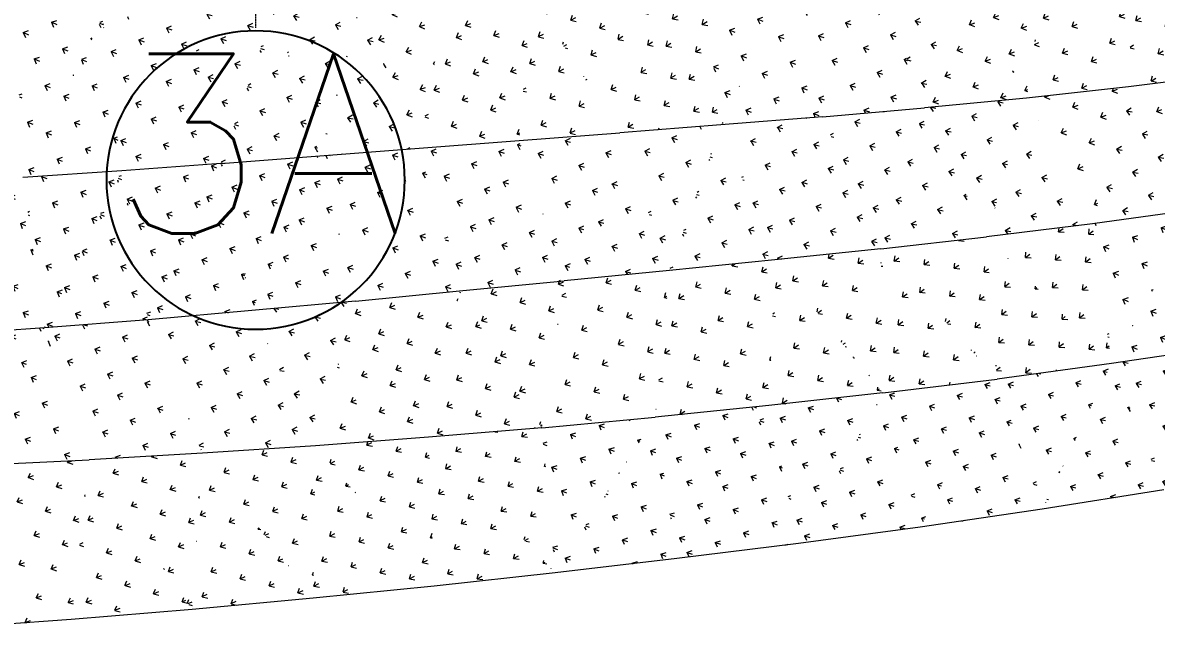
# Model space of a CAD drawing. Header units: millimetres. Extents: x 15878 to 679837, y -72324 to 391440.
# Drawn here: x 65175 to 74673, y -23508 to -18436 of the extents above; entities that cross this region are included whole.
import ezdxf

# ---------------------------------------------------------------- set-up
doc = ezdxf.new("R2010")
doc.units = ezdxf.units.MM
doc.linetypes.add('Grid Line__1_200_', pattern=[10.5, 6, -1.5, 1.5, -1.5])
for name, color, linetype, lineweight in [('A-ANNO-NOTE', 131, 'Continuous', 25), ('A-FLOR', 192, 'Continuous', 5), ('A-FLOR-PATT', 8, 'Continuous', 5), ('S-GRID', 1, 'Continuous', 5)]:
    doc.layers.add(name, color=color, linetype=linetype, lineweight=lineweight)
doc.styles.add('RomanS', font='romans__.ttf', dxfattribs={"height": 1504.746835})

# ---------------------------------------------------------------- blocks, each defined once
blk = doc.blocks.new('DLN_Generic Grid Head - Scale-1_500-2074307-1_F')
at = {"layer": 'A-ANNO-NOTE'}
for start, end in [(360, 180), (180, 360)]:
    blk.add_arc((0, 2.5), 2.5, start, end, dxfattribs=at)

msp = doc.modelspace()

# ---------------------------------------------------------------- hatches: boundary and pattern name
at = {"layer": 'A-FLOR-PATT'}
h = msp.add_hatch(dxfattribs=at)
h.set_pattern_fill('FP_626', color=256, style=0, pattern_type=2)
h.set_pattern_definition([(25.584, (-23391.72, -7158.42), (79.97229, 223.09445), [47.156, -308.516]), (343.902, (-23391.72, -7158.42), (79.9709, 223.0954), [46.998, -203.658]), (70.279, (-23391.72, -7158.42), (-240.827, 69.5033), [44.437, -192.559])])
h.paths.add_polyline_path([(74438.5, -18974), (74489.2, -17796.2), (73766, -17876.7)], flags=0)
h = msp.add_hatch(dxfattribs=at)
h.set_pattern_fill('FP_616', color=256, style=0, pattern_type=2)
h.set_pattern_definition([(30.198, (-25617.04, -12989.36), (59.50618, 228.2318), [46.96, -307.235]), (348.523, (-25617.04, -12989.36), (59.5043, 228.23275), [47.185, -204.469]), (75.387, (-25617.04, -12989.36), (-246.62144, 50.0747), [44.224, -191.638])])
h.paths.add_polyline_path([(74438.5, -18974), (75289.6, -18868.3), (74489.2, -17796.2)], flags=0)
h = msp.add_hatch(dxfattribs=at)
h.set_pattern_fill('FP_623', color=256, style=0, pattern_type=2)
h.set_pattern_definition([(348.526, (11339.23, 26616.4), (215.80395, 125.95375), [47.28, -309.328]), (304.175, (11339.23, 26616.4), (215.802, 125.9562), [44.622, -193.361]), (30.27, (11339.23, 26616.4), (-133.6774, 196.89066), [46.851, -203.02])])
h.paths.add_polyline_path([(72730.5, -19149.6), (73043.3, -17947.8), (72321, -18010.7)], flags=0)
h = msp.add_hatch(dxfattribs=at)
h.set_pattern_fill('FP_612', color=256, style=0, pattern_type=2)
h.set_pattern_definition([(20.706, (-20647.97, -973.04), (101.0926, 215.79226), [47.328, -309.639]), (338.956, (-20647.97, -973.04), (101.09033, 215.79335), [46.773, -202.682]), (64.898, (-20647.97, -973.04), (-232.81625, 89.5793), [44.681, -193.617])])
h.paths.add_polyline_path([(72730.5, -19149.6), (73584.9, -19067), (73043.3, -17947.8)], flags=0)
h = msp.add_hatch(dxfattribs=at)
h.set_pattern_fill('FP_624', color=256, style=0, pattern_type=2)
h.set_pattern_definition([(20.721, (-20544.66, -1149.23), (101.08648, 215.84099), [47.331, -309.661]), (338.965, (-20544.66, -1149.23), (101.087, 215.8414), [46.769, -202.665]), (64.904, (-20544.66, -1149.23), (-232.8112, 89.5338), [44.689, -193.651])])
h.paths.add_polyline_path([(73584.9, -19067), (73766, -17876.7), (73043.3, -17947.8), (73383.2, -18650.1)], flags=0)
h = msp.add_hatch(dxfattribs=at)
h.set_pattern_fill('FP_614', color=256, style=0, pattern_type=2)
h.set_pattern_definition([(25.563, (-23469.83, -7058.62), (79.97996, 223.02303), [47.15, -308.476]), (343.888, (-23469.83, -7058.62), (79.9791, 223.02366), [47.003, -203.678]), (70.271, (-23469.83, -7058.62), (-240.83395, 69.57054), [44.424, -192.506])])
h.paths.add_polyline_path([(73584.9, -19067), (74438.5, -18974), (73766, -17876.7)], flags=0)
h = msp.add_hatch(dxfattribs=at)
h.set_pattern_fill('FP_613', color=256, style=0, pattern_type=2)
h.set_pattern_definition([(343.951, (16840.35, 29268.23), (226.24024, 108.78875), [47.105, -308.186]), (299.097, (16840.35, 29268.23), (226.2383, 108.7922), [44.421, -192.489]), (25.681, (16840.35, 29268.23), (-115.2048, 207.01235), [47.07, -203.968])])
h.paths.add_polyline_path([(71876.7, -19224.2), (72321, -18010.7), (71599.3, -18066.8)], flags=0)
h = msp.add_hatch(dxfattribs=at)
h.set_pattern_fill('FP_611', color=256, style=0, pattern_type=2)
h.set_pattern_definition([(344.035, (16777.33, 28842.2), (226.22196, 109.06216), [47.079, -308.01]), (299.123, (16777.33, 28842.2), (226.22124, 109.0628), [44.371, -192.275]), (25.739, (16777.33, 28842.2), (-115.1716, 206.7284), [47.089, -204.05])])
h.paths.add_polyline_path([(71876.7, -19224.2), (72730.5, -19149.6), (72321, -18010.7), (71904, -19149.6)], flags=0)
h = msp.add_hatch(dxfattribs=at)
h.set_pattern_fill('FP_609', color=256, style=0, pattern_type=2)
h.set_pattern_definition([(30.938, (-26406.64, -9767.58), (54.47405, 229.10125), [46.756, -305.901]), (349.092, (-26406.64, -9767.58), (54.4736, 229.10115), [47.357, -205.215]), (76.625, (-26406.64, -9767.58), (-248.0085, 47.79555), [44.154, -191.334])])
h.paths.add_polyline_path([(71025.1, -19292.9), (70878.2, -18117.4), (70157.7, -18163.7), (70878.2, -19101.7)], flags=0)
h = msp.add_hatch(dxfattribs=at)
h.set_pattern_fill('FP_615', color=256, style=0, pattern_type=2)
h.set_pattern_definition([(339.711, (21974.73, 31349.35), (234.43927, 92.355), [46.921, -306.976]), (294.386, (21974.73, 31349.35), (234.441, 92.3527), [44.276, -191.863]), (21.501, (21974.73, 31349.35), (-97.498, 215.0708), [47.245, -204.73])])
h.paths.add_polyline_path([(71025.1, -19292.9), (71599.3, -18066.8), (70878.2, -18117.4)], flags=0)
h = msp.add_hatch(dxfattribs=at)
h.set_pattern_fill('FP_610', color=256, style=0, pattern_type=2)
h.set_pattern_definition([(339.808, (21923.65, 30987.64), (234.4132, 92.67815), [46.885, -306.742]), (294.415, (21923.65, 30987.64), (234.4144, 92.676), [44.218, -191.61]), (21.572, (21923.65, 30987.64), (-97.4795, 214.7377), [47.263, -204.806])])
h.paths.add_polyline_path([(71025.1, -19292.9), (71876.7, -19224.2), (71599.3, -18066.8), (71057.3, -19224.2)], flags=0)
h = msp.add_hatch(dxfattribs=at)
h.set_pattern_fill('FP_605', color=256, style=0, pattern_type=2)
h.set_pattern_definition([(22.396, (-22183.76, 1423.44), (92.69836, 219.31064), [47.194, -308.767]), (340.507, (-22183.76, 1423.44), (92.69654, 219.31137), [47.023, -203.766]), (67.087, (-22183.76, 1423.44), (-236.41385, 83.689), [44.643, -193.454])])
h.paths.add_polyline_path([(69334.6, -19422.2), (69437.8, -18207), (68718.7, -18248.6), (68904.9, -18603.4)], flags=0)
h = msp.add_hatch(dxfattribs=at)
h.set_pattern_fill('FP_607', color=256, style=0, pattern_type=2)
h.set_pattern_definition([(26.832, (-24622.07, -4052.3), (73.56632, 225.42467), [47.035, -307.728]), (344.96, (-24622.07, -4052.3), (73.567, 225.42377), [47.179, -204.441]), (71.926, (-24622.07, -4052.3), (-243.0008, 65.29255), [44.461, -192.664])])
h.paths.add_polyline_path([(69334.6, -19422.2), (70177.2, -19358.2), (69437.8, -18207)], flags=0)
h = msp.add_hatch(dxfattribs=at)
h.set_pattern_fill('FP_604', color=256, style=0, pattern_type=2)
h.set_pattern_definition([(26.686, (-24510.39, -4164.81), (73.62775, 224.9295), [46.987, -307.414]), (344.857, (-24510.39, -4164.8), (73.6284, 224.92834), [47.206, -204.559]), (71.875, (-24510.4, -4164.8), (-243.02334, 65.76675), [44.376, -192.297])])
h.paths.add_polyline_path([(70177.2, -19358.2), (70157.7, -18163.7), (69437.8, -18207), (70157.7, -19327.8)], flags=0)
h = msp.add_hatch(dxfattribs=at)
h.set_pattern_fill('FP_622', color=256, style=0, pattern_type=2)
h.set_pattern_definition([(31.064, (-26497.22, -9707.3), (54.39917, 229.52565), [46.804, -306.212]), (349.185, (-26497.22, -9707.3), (54.401, 229.52507), [47.339, -205.137]), (76.666, (-26497.22, -9707.3), (-247.9914, 47.3747), [44.228, -191.656])])
h.paths.add_polyline_path([(70177.2, -19358.2), (71025.1, -19292.9), (70157.7, -18163.7), (70176.1, -19292.9)], flags=0)
h = msp.add_hatch(dxfattribs=at)
h.set_pattern_fill('FP_602', color=256, style=0, pattern_type=2)
h.set_pattern_definition([(344.22, (15227.07, 34847.53), (224.7997, 111.4076), [47.25, -309.132]), (299.56, (15227.07, 34847.53), (224.7994, 111.4083), [44.906, -194.591]), (26.363, (15227.07, 34847.53), (-118.15425, 208.32264), [47.042, -203.849])])
h.paths.add_polyline_path([(66836.3, -19614.6), (67281.4, -18326.9), (66562.4, -18362.4), (66830.1, -19586.3)], flags=0)
h = msp.add_hatch(dxfattribs=at)
h.set_pattern_fill('FP_599', color=256, style=0, pattern_type=2)
h.set_pattern_definition([(344.429, (15340.86, 34402.57), (224.76748, 112.08483), [47.188, -308.727]), (299.628, (15340.86, 34402.57), (224.76845, 112.0813), [44.785, -194.07]), (26.504, (15340.86, 34402.57), (-118.0847, 207.6241), [47.093, -204.071])])
h.paths.add_polyline_path([(66836.3, -19614.6), (67666, -19551.3), (67281.4, -18326.9), (66846.1, -19586.3)], flags=0)
h = msp.add_hatch(dxfattribs=at)
h.set_pattern_fill('FP_606', color=256, style=0, pattern_type=2)
h.set_pattern_definition([(347.839, (11052.6, 32338.07), (216.53343, 124.73838), [47.362, -309.868]), (303.561, (11052.6, 32338.07), (216.5339, 124.7372), [45, -195.001]), (29.945, (11052.6, 32338.07), (-132.68, 199.9923), [46.855, -203.038])])
h.paths.add_polyline_path([(67666, -19551.3), (68000, -18288.7), (67281.4, -18326.9), (67561, -19216.8)], flags=0)
h = msp.add_hatch(dxfattribs=at)
h.set_pattern_fill('FP_598', color=256, style=0, pattern_type=2)
h.set_pattern_definition([(348.026, (11132.9, 31851.62), (216.51987, 125.33414), [47.316, -309.562]), (303.626, (11132.9, 31851.62), (216.5194, 125.33516), [44.895, -194.544]), (30.065, (11132.9, 31851.62), (-132.5938, 199.373), [46.909, -203.27])])
h.paths.add_polyline_path([(67666, -19551.3), (68498.1, -19486.8), (68000, -18288.7), (67683.1, -19486.8)], flags=0)
h = msp.add_hatch(dxfattribs=at)
h.set_pattern_fill('FP_603', color=256, style=0, pattern_type=2)
h.set_pattern_definition([(18.14, (-19477.34, 6894.6), (111.15355, 212.34646), [47.363, -309.87]), (336.111, (-19477.34, 6894.6), (111.15416, 212.3456), [46.822, -202.895]), (62.37, (-19477.34, 6894.6), (-228.32467, 101.1262), [44.94, -194.739])])
h.paths.add_polyline_path([(68498.1, -19486.8), (68718.7, -18248.6), (68000, -18288.7), (68233.3, -18850)], flags=0)
h = msp.add_hatch(dxfattribs=at)
h.set_pattern_fill('FP_600', color=256, style=0, pattern_type=2)
h.set_pattern_definition([(22.562, (-22297.77, 1625.43), (92.65572, 219.87346), [47.24, -309.066]), (340.617, (-22297.77, 1625.43), (92.6555, 219.87355), [46.984, -203.599]), (67.15, (-22297.77, 1625.43), (-236.3821, 83.161), [44.737, -193.861])])
h.paths.add_polyline_path([(68498.1, -19486.8), (69334.4, -19422), (68718.7, -18248.6), (68509.6, -19422.2)], flags=0)
h = msp.add_hatch(dxfattribs=at)
h.set_pattern_fill('FP_608', color=256, style=0, pattern_type=2)
h.set_pattern_definition([(337.611, (22841.86, 38804.34), (237.1816, 86.08108), [47.032, -307.707]), (292.321, (22841.86, 38804.34), (237.1818, 86.0783), [44.834, -194.282]), (19.947, (22841.86, 38804.34), (-90.81545, 221.1993), [47.31, -205.009])])
h.paths.add_polyline_path([(65175.3, -19733.9), (65842.6, -18394.9), (65121.6, -18423.8), (65169.2, -19586.3)], flags=0)
h = msp.add_hatch(dxfattribs=at)
h.set_pattern_fill('FP_596', color=256, style=0, pattern_type=2)
h.set_pattern_definition([(337.846, (23004.31, 38429.03), (237.12593, 86.8762), [46.944, -307.131]), (292.393, (23004.3, 38429.03), (237.126, 86.876), [44.695, -193.677]), (20.121, (23004.3, 38429.03), (-90.8085, 220.3967), [47.351, -205.188])])
h.paths.add_polyline_path([(65175.3, -19733.9), (66006.8, -19675.9), (65842.6, -18394.9), (65204.2, -19675.9)], flags=0)
h = msp.add_hatch(dxfattribs=at)
h.set_pattern_fill('FP_601', color=256, style=0, pattern_type=2)
h.set_pattern_definition([(340.829, (19140.37, 36979.61), (231.58912, 98.55644), [47.139, -308.404]), (295.832, (19140.37, 36979.61), (231.5895, 98.5555), [44.853, -194.364]), (23.053, (19140.37, 36979.61), (-104.2359, 215.3133), [47.192, -204.497])])
h.paths.add_polyline_path([(66006.8, -19675.9), (66562.4, -18362.4), (65842.6, -18394.9), (65995.3, -19586.3)], flags=0)
h = msp.add_hatch(dxfattribs=at)
h.set_pattern_fill('FP_597', color=256, style=0, pattern_type=2)
h.set_pattern_definition([(341.053, (19282.18, 36570.84), (231.54433, 99.29707), [47.063, -307.907]), (295.903, (19282.18, 36570.84), (231.5436, 99.2986), [44.722, -193.793]), (23.212, (19282.18, 36570.84), (-104.19394, 214.55305), [47.238, -204.699])])
h.paths.add_polyline_path([(66006.8, -19675.9), (66836.3, -19614.6), (66562.4, -18362.4), (66044.7, -19586.3)], flags=0)
h = msp.add_hatch(dxfattribs=at)
h.set_pattern_fill('FP_458', color=256, style=0, pattern_type=2)
h.set_pattern_definition([(23.367, (-21969.62, -6434.49), (89.8229, 218.09603), [47.235, -309.036]), (342.063, (-21969.62, -6434.49), (89.8229, 218.0955), [46.753, -202.595]), (67.615, (-21969.62, -6434.49), (-237.2275, 76.79475), [44.225, -191.643])])
h.paths.add_polyline_path([(75021.4, -19999.5), (75289.6, -18868.3), (74438.5, -18974), (74786.6, -19586.3)], flags=0)
h = msp.add_hatch(dxfattribs=at)
h.set_pattern_fill('FP_456', color=256, style=0, pattern_type=2)
h.set_pattern_definition([(21.838, (-21434.3, -3732.11), (96.18176, 216.17705), [47.277, -309.306]), (340.417, (-21434.3, -3732.1), (96.1819, 216.17685), [46.73, -202.498]), (66.015, (-21434.3, -3732.1), (-234.8128, 83.5327), [44.364, -192.244])])
h.paths.add_polyline_path([(74137.5, -20120.2), (74438.5, -18974), (73584.9, -19067), (73857.4, -19586.3)], flags=0)
h = msp.add_hatch(dxfattribs=at)
h.set_pattern_fill('FP_446', color=256, style=0, pattern_type=2)
h.set_pattern_definition([(349.118, (11363.76, 24053.54), (215.72833, 126.66193), [47.125, -308.313]), (304.529, (11363.76, 24053.54), (215.72925, 126.6598), [44.1, -191.099]), (30.419, (11363.76, 24053.54), (-133.3182, 193.76374), [46.906, -203.258])])
h.paths.add_polyline_path([(74137.5, -20120.2), (75021.4, -19999.5), (74438.5, -18974), (74169.2, -19999.5)], flags=0)
h = msp.add_hatch(dxfattribs=at)
h.set_pattern_fill('FP_454', color=256, style=0, pattern_type=2)
h.set_pattern_definition([(347.662, (12181.08, 26158.36), (218.40426, 121.7906), [47.189, -308.73]), (303.165, (12181.08, 26158.36), (218.4049, 121.7883), [44.315, -192.03]), (29.145, (12181.08, 26158.36), (-129.29285, 197.8436), [46.887, -203.179])])
h.paths.add_polyline_path([(73251.3, -20229.6), (73584.9, -19067), (72730.5, -19149.6), (72941.1, -19586.3)], flags=0)
h = msp.add_hatch(dxfattribs=at)
h.set_pattern_fill('FP_444', color=256, style=0, pattern_type=2)
h.set_pattern_definition([(347.904, (12344.32, 25596.8), (218.35034, 122.56482), [47.117, -308.261]), (303.241, (12344.32, 25596.8), (218.351, 122.5647), [44.172, -191.41]), (29.306, (12344.32, 25596.8), (-129.1352, 197.03456), [46.95, -203.448])])
h.paths.add_polyline_path([(73251.3, -20229.6), (74137.5, -20120.2), (73584.9, -19067), (73435.9, -19586.3)], flags=0)
h = msp.add_hatch(dxfattribs=at)
h.set_pattern_fill('FP_455', color=256, style=0, pattern_type=2)
h.set_pattern_definition([(346.525, (13160.48, 27669.86), (220.82352, 117.93193), [47.175, -308.642]), (301.937, (13160.48, 27669.86), (220.82515, 117.9295), [44.376, -192.296]), (28.104, (13160.48, 27669.86), (-125.1967, 200.8461), [46.939, -203.403])])
h.paths.add_polyline_path([(72364.5, -20329.9), (72730.5, -19149.6), (71876.7, -19224.2), (72036.4, -19586.3)], flags=0)
h = msp.add_hatch(dxfattribs=at)
h.set_pattern_fill('FP_445', color=256, style=0, pattern_type=2)
h.set_pattern_definition([(346.754, (13301.85, 27117.23), (220.77618, 118.66712), [47.106, -308.187]), (302.009, (13301.85, 27117.23), (220.77576, 118.66734), [44.24, -191.707]), (28.258, (13301.85, 27117.23), (-125.0638, 200.0755), [46.996, -203.651])])
h.paths.add_polyline_path([(72364.5, -20329.9), (73251.3, -20229.6), (72730.5, -19149.6), (72395.6, -20229.6)], flags=0)
h = msp.add_hatch(dxfattribs=at)
h.set_pattern_fill('FP_453', color=256, style=0, pattern_type=2)
h.set_pattern_definition([(345.448, (14124.1, 29153.4), (223.0704, 114.25805), [47.158, -308.527]), (300.762, (14124.1, 29153.4), (223.07045, 114.2577), [44.432, -192.538]), (27.121, (14124.1, 29153.4), (-121.2015, 203.6297), [46.993, -203.637])])
h.paths.add_polyline_path([(71478.1, -20423.3), (71876.7, -19224.2), (71025.1, -19292.9), (71426.3, -20294)], flags=0)
h = msp.add_hatch(dxfattribs=at)
h.set_pattern_fill('FP_443', color=256, style=0, pattern_type=2)
h.set_pattern_definition([(345.664, (14243.86, 28613.82), (223.0237, 114.95526), [47.09, -308.088]), (300.829, (14243.86, 28613.82), (223.0245, 114.9528), [44.304, -191.985]), (27.268, (14243.86, 28613.82), (-121.0936, 202.9013), [47.045, -203.862])])
h.paths.add_polyline_path([(71478.1, -20423.3), (72364.5, -20329.9), (71876.7, -19224.2), (71509.2, -20329.9)], flags=0)
h = msp.add_hatch(dxfattribs=at)
h.set_pattern_fill('FP_440', color=256, style=0, pattern_type=2)
h.set_pattern_definition([(343.448, (16035.82, 32030.35), (227.1307, 107.3721), [47.108, -308.205]), (298.543, (16035.82, 32030.35), (227.1294, 107.3739), [44.523, -192.933]), (25.302, (16035.82, 32030.35), (-113.46, 208.59546), [47.106, -204.125])])
h.paths.add_polyline_path([(69712.8, -20598), (70177.2, -19358.2), (69334.6, -19422.2), (69387.3, -19586.3)], flags=0)
h = msp.add_hatch(dxfattribs=at)
h.set_pattern_fill('FP_442', color=256, style=0, pattern_type=2)
h.set_pattern_definition([(343.633, (16112.11, 31529.91), (227.0849, 107.9766), [47.047, -307.805]), (298.6, (16112.11, 31529.9), (227.0842, 107.97745), [44.413, -192.458]), (25.43, (16112.11, 31529.9), (-113.386, 207.97025), [47.147, -204.302])])
h.paths.add_polyline_path([(69712.8, -20598), (70593.8, -20511.9), (70177.2, -19358.2), (70000.5, -19829.8)], flags=0)
h = msp.add_hatch(dxfattribs=at)
h.set_pattern_fill('FP_452', color=256, style=0, pattern_type=2)
h.set_pattern_definition([(344.424, (15079.83, 30607.51), (225.1671, 110.74505), [47.136, -308.383]), (299.632, (15079.83, 30607.5), (225.16764, 110.7443), [44.481, -192.752]), (26.19, (15079.83, 30607.51), (-117.29715, 206.20605), [47.049, -203.879])])
h.paths.add_polyline_path([(70593.8, -20511.9), (71025.1, -19292.9), (70177.2, -19358.2), (70474.4, -20181.2)], flags=0)
h = msp.add_hatch(dxfattribs=at)
h.set_pattern_fill('FP_441', color=256, style=0, pattern_type=2)
h.set_pattern_definition([(344.625, (15178.03, 30085.25), (225.12186, 111.39595), [47.071, -307.962]), (299.695, (15178.03, 30085.25), (225.1203, 111.3981), [44.362, -192.237]), (26.328, (15178.03, 30085.25), (-117.20746, 205.52786), [47.095, -204.08])])
h.paths.add_polyline_path([(70593.8, -20511.9), (71478.1, -20423.3), (71025.1, -19292.9), (70625.2, -20423.3)], flags=0)
h = msp.add_hatch(dxfattribs=at)
h.set_pattern_fill('FP_451', color=256, style=0, pattern_type=2)
h.set_pattern_definition([(342.496, (17010, 33420.07), (229.00388, 104.0457), [47.077, -307.997]), (297.473, (17010, 33420.07), (229.0022, 104.04845), [44.558, -193.083]), (24.435, (17010, 33420.07), (-109.631, 210.8407), [47.162, -204.37])])
h.paths.add_polyline_path([(68836.2, -20683.3), (69334.6, -19422.2), (68498.1, -19486.8), (68526.2, -19586.3)], flags=0)
h = msp.add_hatch(dxfattribs=at)
h.set_pattern_fill('FP_439', color=256, style=0, pattern_type=2)
h.set_pattern_definition([(342.666, (17067.73, 32944.6), (228.95835, 104.60453), [47.018, -307.615]), (297.524, (17067.73, 32944.6), (228.9587, 104.6037), [44.456, -192.644]), (24.555, (17067.73, 32944.6), (-109.57175, 210.2633), [47.198, -204.524])])
h.paths.add_polyline_path([(68836.2, -20683.3), (69712.8, -20598), (69334.6, -19422.2), (68869.9, -20598)], flags=0)
h = msp.add_hatch(dxfattribs=at)
h.set_pattern_fill('FP_435', color=256, style=0, pattern_type=2)
h.set_pattern_definition([(340.418, (19246.35, 36056.77), (232.86075, 96.46785), [47.009, -307.553]), (295.174, (19246.35, 36056.77), (232.861, 96.4672), [44.606, -193.291]), (22.503, (19246.35, 36056.77), (-101.19445, 215.3008), [47.26, -204.792])])
h.paths.add_polyline_path([(67093.8, -20847.9), (67666, -19551.3), (66836.3, -19614.6)], flags=0)
h = msp.add_hatch(dxfattribs=at)
h.set_pattern_fill('FP_430', color=256, style=0, pattern_type=2)
h.set_pattern_definition([(340.554, (19255.33, 35631.9), (232.8201, 96.92177), [46.959, -307.227]), (295.215, (19255.33, 35631.9), (232.8193, 96.923), [44.524, -192.939]), (22.602, (19255.33, 35631.9), (-101.1632, 214.8363), [47.285, -204.903])])
h.paths.add_polyline_path([(67093.8, -20847.9), (67963.6, -20767.2), (67666, -19551.3), (67129.5, -20767.2)], flags=0)
h = msp.add_hatch(dxfattribs=at)
h.set_pattern_fill('FP_434', color=256, style=0, pattern_type=2)
h.set_pattern_definition([(341.486, (18080.2, 34767.6), (230.91894, 100.4168), [47.043, -307.777]), (296.348, (18080.2, 34767.6), (230.9198, 100.4149), [44.585, -193.203]), (23.502, (18080.2, 34767.6), (-105.537, 213.0851), [47.214, -204.594])])
h.paths.add_polyline_path([(67963.6, -20767.2), (68498.1, -19486.8), (67666, -19551.3), (67674.6, -19586.3)], flags=0)
h = msp.add_hatch(dxfattribs=at)
h.set_pattern_fill('FP_437', color=256, style=0, pattern_type=2)
h.set_pattern_definition([(341.641, (18118.4, 34317.19), (230.8749, 100.9295), [46.988, -307.416]), (296.395, (18118.4, 34317.19), (230.8754, 100.9302), [44.493, -192.801]), (23.613, (18118.4, 34317.19), (-105.4894, 212.55645), [47.245, -204.728])])
h.paths.add_polyline_path([(67963.6, -20767.2), (68836.2, -20683.3), (68498.1, -19486.8), (67998.6, -20683.3)], flags=0)
h = msp.add_hatch(dxfattribs=at)
h.set_pattern_fill('FP_433', color=256, style=0, pattern_type=2)
h.set_pattern_definition([(339.317, (20485.7, 37273.57), (234.77426, 92.2906), [46.974, -307.328]), (293.975, (20485.7, 37273.57), (234.7746, 92.2904), [44.617, -193.342]), (21.46, (20485.7, 37273.57), (-96.692, 217.4287), [47.299, -204.964])])
h.paths.add_polyline_path([(66225.8, -20923.7), (66836.3, -19614.6), (66006.8, -19675.9)], flags=0)
h = msp.add_hatch(dxfattribs=at)
h.set_pattern_fill('FP_428', color=256, style=0, pattern_type=2)
h.set_pattern_definition([(339.429, (20455.56, 36875.04), (234.7391, 92.66798), [46.932, -307.054]), (294.008, (20455.56, 36875.04), (234.7406, 92.6651), [44.551, -193.053]), (21.542, (20455.56, 36875.04), (-96.67325, 217.0483), [47.319, -205.05])])
h.paths.add_polyline_path([(66225.8, -20923.7), (67093.8, -20847.9), (66836.3, -19614.6), (66617.9, -20083)], flags=0)
h = msp.add_hatch(dxfattribs=at)
h.set_pattern_fill('FP_432', color=256, style=0, pattern_type=2)
h.set_pattern_definition([(337.098, (23117.23, 39444.9), (238.36955, 83.5534), [46.905, -306.875]), (291.585, (23117.23, 39444.9), (238.3689, 83.5549), [44.609, -193.304]), (19.317, (23117.23, 39444.9), (-87.5237, 221.2292), [47.36, -205.229])])
h.paths.add_polyline_path([(64490.3, -21053.3), (65175.3, -19733.9), (64339.6, -19787.8)], flags=0)
h = msp.add_hatch(dxfattribs=at)
h.set_pattern_fill('FP_427', color=256, style=0, pattern_type=2)
h.set_pattern_definition([(337.142, (22977.66, 39103.48), (238.35672, 83.7039), [46.888, -306.762]), (291.598, (22977.66, 39103.48), (238.3569, 83.7053), [44.582, -193.19]), (19.35, (22977.66, 39103.48), (-87.5214, 221.07805), [47.368, -205.26])])
h.paths.add_polyline_path([(64490.3, -21053.3), (65358.3, -20992.7), (65175.3, -19733.9)], flags=0)
h = msp.add_hatch(dxfattribs=at)
h.set_pattern_fill('FP_436', color=256, style=0, pattern_type=2)
h.set_pattern_definition([(338.205, (21780.37, 38406.4), (236.6197, 87.9662), [46.94, -307.102]), (292.773, (21780.37, 38406.4), (236.6198, 87.96535), [44.619, -193.35]), (20.393, (21780.37, 38406.4), (-92.11295, 219.41764), [47.333, -205.109])])
h.paths.add_polyline_path([(65358.3, -20992.7), (66006.8, -19675.9), (65175.3, -19733.9)], flags=0)
h = msp.add_hatch(dxfattribs=at)
h.set_pattern_fill('FP_429', color=256, style=0, pattern_type=2)
h.set_pattern_definition([(338.286, (21700.86, 38035.47), (236.59527, 88.24137), [46.909, -306.899]), (292.797, (21700.86, 38035.47), (236.5953, 88.2389), [44.571, -193.14]), (20.453, (21700.86, 38035.47), (-92.10505, 219.1418), [47.346, -205.168])])
h.paths.add_polyline_path([(65358.3, -20992.7), (66225.8, -20923.7), (66006.8, -19675.9), (65392.3, -20923.7)], flags=0)
h = msp.add_hatch(dxfattribs=at)
h.set_pattern_fill('FP_287', color=256, style=0, pattern_type=2)
h.set_pattern_definition([(336.343, (24503.95, 29951.42), (240.40168, 79.61482), [46.506, -304.267]), (290.157, (24503.95, 29951.42), (240.4023, 79.6122), [44.015, -190.73]), (18.323, (24503.95, 29951.42), (-80.892, 220.3675), [47.483, -205.759])])
h.paths.add_polyline_path([(74296.9, -21291.2), (75021.4, -19999.5), (74137.5, -20120.2)], flags=0)
h = msp.add_hatch(dxfattribs=at)
h.set_pattern_fill('FP_274', color=256, style=0, pattern_type=2)
h.set_pattern_definition([(336.481, (24513.6, 29585.67), (240.32255, 80.10067), [46.443, -303.849]), (290.192, (24513.6, 29585.67), (240.3236, 80.0986), [43.928, -190.357]), (18.433, (24513.6, 29585.67), (-80.8681, 219.88635), [47.498, -205.823])])
h.paths.add_polyline_path([(74296.9, -21291.2), (75254.1, -21147.1), (75021.4, -19999.5), (74843.5, -20316.7)], flags=0)
h = msp.add_hatch(dxfattribs=at)
h.set_pattern_fill('FP_286', color=256, style=0, pattern_type=2)
h.set_pattern_definition([(37.578, (-30704.23, -19736.62), (25.94242, 233.44123), [46.561, -304.624]), (355.633, (-30704.23, -19736.62), (25.94165, 233.4414), [47.459, -205.656]), (83.659, (-30704.23, -19736.62), (-252.3804, 19.2732), [44.04, -190.839])])
h.paths.add_polyline_path([(74296.9, -21291.2), (74137.5, -20120.2), (73251.3, -20229.6), (73657.3, -20641.8)], flags=0)
h = msp.add_hatch(dxfattribs=at)
h.set_pattern_fill('FP_282', color=256, style=0, pattern_type=2)
h.set_pattern_definition([(35.059, (-30160.1, -15882.92), (37.28363, 232.56355), [46.694, -305.497]), (353.127, (-30160.1, -15882.92), (37.2816, 232.5638), [47.404, -205.419]), (80.892, (-30160.1, -15882.92), (-251.0061, 30.25774), [44.162, -191.37])])
h.paths.add_polyline_path([(73338.7, -21420.5), (73251.3, -20229.6), (72364.5, -20329.9), (72701.5, -20707.2)], flags=0)
h = msp.add_hatch(dxfattribs=at)
h.set_pattern_fill('FP_276', color=256, style=0, pattern_type=2)
h.set_pattern_definition([(37.693, (-30804.26, -19687.67), (25.84897, 233.83326), [46.611, -304.948]), (355.721, (-30804.26, -19687.67), (25.8491, 233.8331), [47.446, -205.599]), (83.692, (-30804.26, -19687.67), (-252.3394, 18.8796), [44.111, -191.147])])
h.paths.add_polyline_path([(73338.7, -21420.5), (74296.9, -21291.2), (73251.3, -20229.6), (73329.2, -21291.2)], flags=0)
h = msp.add_hatch(dxfattribs=at)
h.set_pattern_fill('FP_283', color=256, style=0, pattern_type=2)
h.set_pattern_definition([(32.598, (-29424.14, -12135.07), (48.37707, 231.16604), [46.821, -306.328]), (350.675, (-29424.14, -12135.07), (48.37716, 231.16607), [47.34, -205.138]), (78.18, (-29424.14, -12135.07), (-249.1409, 40.9099), [44.283, -191.891])])
h.paths.add_polyline_path([(72381.3, -21537.4), (72364.5, -20329.9), (71478.1, -20423.3), (72364.5, -21516.6)], flags=0)
h = msp.add_hatch(dxfattribs=at)
h.set_pattern_fill('FP_277', color=256, style=0, pattern_type=2)
h.set_pattern_definition([(35.146, (-30253.6, -15816.69), (37.21794, 232.85776), [46.729, -305.725]), (353.192, (-30253.6, -15816.69), (37.2189, 232.85686), [47.393, -205.369]), (80.919, (-30253.6, -15816.69), (-250.9797, 29.9628), [44.215, -191.598])])
h.paths.add_polyline_path([(72381.3, -21537.4), (73338.7, -21420.5), (72364.5, -20329.9), (72379.7, -21420.5)], flags=0)
h = msp.add_hatch(dxfattribs=at)
h.set_pattern_fill('FP_280', color=256, style=0, pattern_type=2)
h.set_pattern_definition([(27.831, (-27379.02, -4981.22), (69.81673, 226.87723), [47.054, -307.85]), (345.924, (-27379.02, -4981.22), (69.81974, 226.8764), [47.173, -204.415]), (72.895, (-27379.02, -4981.22), (-244.03384, 61.1866), [44.508, -192.869])])
h.paths.add_polyline_path([(70474.4, -21741), (70593.8, -20511.9), (69712.8, -20598), (70177.2, -21295)], flags=0)
h = msp.add_hatch(dxfattribs=at)
h.set_pattern_fill('FP_269', color=256, style=0, pattern_type=2)
h.set_pattern_definition([(30.214, (-28583.33, -8392.47), (59.18433, 229.33746), [46.948, -307.153]), (348.293, (-28583.33, -8392.47), (59.18535, 229.33756), [47.26, -204.795]), (75.529, (-28583.33, -8392.47), (-246.8116, 51.14536), [44.41, -192.441])])
h.paths.add_polyline_path([(70474.4, -21741), (71426.3, -21643.7), (70593.8, -20511.9), (70483.8, -21643.7)], flags=0)
h = msp.add_hatch(dxfattribs=at)
h.set_pattern_fill('FP_281', color=256, style=0, pattern_type=2)
h.set_pattern_definition([(30.196, (-28503.28, -8500.57), (59.1963, 229.27696), [46.941, -307.112]), (348.28, (-28503.28, -8500.57), (59.19684, 229.27636), [47.263, -204.808]), (75.523, (-28503.28, -8500.57), (-246.8154, 51.2035), [44.399, -192.396])])
h.paths.add_polyline_path([(71426.3, -21643.7), (71478.1, -20423.3), (70593.8, -20511.9), (71025.1, -21098.2)], flags=0)
h = msp.add_hatch(dxfattribs=at)
h.set_pattern_fill('FP_271', color=256, style=0, pattern_type=2)
h.set_pattern_definition([(32.655, (-29512.03, -12045.08), (48.34027, 231.35924), [46.843, -306.468]), (350.717, (-29512.03, -12045.08), (48.33987, 231.3592), [47.331, -205.1]), (78.199, (-29512.03, -12045.08), (-249.1252, 40.718), [44.317, -192.039])])
h.paths.add_polyline_path([(71426.3, -21643.7), (72381.3, -21537.4), (71478.1, -20423.3), (71452.4, -21030.2)], flags=0)
h = msp.add_hatch(dxfattribs=at)
h.set_pattern_fill('FP_270', color=256, style=0, pattern_type=2)
h.set_pattern_definition([(25.441, (-25994.99, -1554.48), (80.47745, 223.85418), [47.16, -308.54]), (343.556, (-25994.99, -1554.48), (80.4772, 223.85503), [47.062, -203.934]), (70.226, (-25994.99, -1554.48), (-240.7291, 71.0519), [44.603, -193.278])])
h.paths.add_polyline_path([(69524.8, -21829.3), (69712.8, -20598), (68836.2, -20683.3), (69334.6, -21512.8)], flags=0)
h = msp.add_hatch(dxfattribs=at)
h.set_pattern_fill('FP_268', color=256, style=0, pattern_type=2)
h.set_pattern_definition([(27.789, (-27448.07, -4867.02), (69.83692, 226.7343), [47.04, -307.76]), (345.895, (-27448.07, -4867.02), (69.83863, 226.7342), [47.181, -204.45]), (72.88, (-27448.07, -4867.02), (-244.0445, 61.32356), [44.484, -192.763])])
h.paths.add_polyline_path([(69524.8, -21829.3), (70474.4, -21741), (69712.8, -20598), (69699.7, -20683.3)], flags=0)
h = msp.add_hatch(dxfattribs=at)
h.set_pattern_fill('FP_273', color=256, style=0, pattern_type=2)
h.set_pattern_definition([(22.954, (-24315.27, 1813.94), (91.3862, 220.05307), [47.254, -309.158]), (341.105, (-24315.27, 1813.94), (91.38435, 220.05345), [46.93, -203.363]), (67.447, (-24315.27, 1813.94), (-236.80445, 81.05624), [44.676, -193.598])])
h.paths.add_polyline_path([(68576.6, -21908.9), (68836.2, -20683.3), (67963.6, -20767.2)], flags=0)
h = msp.add_hatch(dxfattribs=at)
h.set_pattern_fill('FP_267', color=256, style=0, pattern_type=2)
h.set_pattern_definition([(25.322, (-26057.13, -1444.52), (80.52468, 223.45137), [47.124, -308.31]), (343.475, (-26057.13, -1444.52), (80.5242, 223.4517), [47.087, -204.045]), (70.183, (-26057.13, -1444.52), (-240.7602, 71.4288), [44.535, -192.983])])
h.paths.add_polyline_path([(68576.6, -21908.9), (69524.8, -21829.3), (68836.2, -20683.3), (68818.4, -20767.2)], flags=0)
h = msp.add_hatch(dxfattribs=at)
h.set_pattern_fill('FP_272', color=256, style=0, pattern_type=2)
h.set_pattern_definition([(347.861, (10219.51, 32183.52), (217.5002, 123.6612), [47.243, -309.088]), (303.384, (10219.51, 32183.52), (217.4988, 123.66466), [44.594, -193.239]), (29.621, (10219.51, 32183.52), (-130.8653, 198.5916), [46.912, -203.285])])
h.paths.add_polyline_path([(67629.1, -21979.9), (67963.6, -20767.2), (67093.8, -20847.9)], flags=0)
h = msp.add_hatch(dxfattribs=at)
h.set_pattern_fill('FP_266', color=256, style=0, pattern_type=2)
h.set_pattern_definition([(22.767, (-24385.18, 1924.28), (91.44037, 219.41985), [47.204, -308.831]), (340.982, (-24385.18, 1924.28), (91.44034, 219.4195), [46.974, -203.555]), (67.376, (-24385.18, 1924.28), (-236.85395, 81.64186), [44.571, -193.14])])
h.paths.add_polyline_path([(67629.1, -21979.9), (68576.6, -21908.9), (67963.6, -20767.2), (67666, -21845.9)], flags=0)
h = msp.add_hatch(dxfattribs=at)
h.set_pattern_fill('FP_264', color=256, style=0, pattern_type=2)
h.set_pattern_definition([(344.996, (14172.12, 33828.5), (224.2358, 112.38173), [47.111, -308.223]), (300.208, (14172.12, 33828.5), (224.2356, 112.3832), [44.341, -192.145]), (26.619, (14172.12, 33828.5), (-118.98405, 204.3729), [47.029, -203.792])])
h.paths.add_polyline_path([(66681.4, -22042.4), (67093.8, -20847.9), (66225.8, -20923.7), (66617.9, -21886.4)], flags=0)
h = msp.add_hatch(dxfattribs=at)
h.set_pattern_fill('FP_279', color=256, style=0, pattern_type=2)
h.set_pattern_definition([(344.809, (13703.16, 33323.56), (224.2678, 111.77923), [47.168, -308.596]), (300.148, (13703.16, 33323.56), (224.26785, 111.77955), [44.451, -192.62]), (26.493, (13703.16, 33323.56), (-119.06604, 205.00145), [46.984, -203.597])])
h.paths.add_polyline_path([(66681.4, -22042.4), (67629.1, -21979.9), (67093.8, -20847.9), (66836.3, -21593.7)], flags=0)
h = msp.add_hatch(dxfattribs=at)
h.set_pattern_fill('FP_261', color=256, style=0, pattern_type=2)
h.set_pattern_definition([(342.034, (18311.08, 35202.1), (230.4975, 100.38947), [46.956, -307.208]), (296.91, (18311.08, 35202.1), (230.4974, 100.3892), [44.079, -191.009]), (23.535, (18311.08, 35202.1), (-106.3995, 209.6316), [47.139, -204.271])])
h.paths.add_polyline_path([(65732.7, -22096.8), (66225.8, -20923.7), (65358.3, -20992.7)], flags=0)
h = msp.add_hatch(dxfattribs=at)
h.set_pattern_fill('FP_257', color=256, style=0, pattern_type=2)
h.set_pattern_definition([(341.824, (17785.64, 34779.52), (230.53842, 99.70347), [47.027, -307.672]), (296.846, (17785.64, 34779.52), (230.53725, 99.70734), [44.204, -191.551]), (23.388, (17785.64, 34779.52), (-106.4638, 210.3472), [47.095, -204.079])])
h.paths.add_polyline_path([(65732.7, -22096.8), (66681.4, -22042.4), (66225.8, -20923.7), (66006.8, -21444.7)], flags=0)
h = msp.add_hatch(dxfattribs=at)
h.set_pattern_fill('FP_262', color=256, style=0, pattern_type=2)
h.set_pattern_definition([(339.011, (22526.3, 36306.38), (236.126, 87.8974), [46.782, -306.071]), (293.532, (22526.3, 36306.38), (236.12535, 87.8986), [43.823, -189.899]), (20.418, (22526.3, 36306.38), (-93.3167, 214.2849), [47.242, -204.713])])
h.paths.add_polyline_path([(64782.3, -22143), (65358.3, -20992.7), (64490.3, -21053.3)], flags=0)
h = msp.add_hatch(dxfattribs=at)
h.set_pattern_fill('FP_255', color=256, style=0, pattern_type=2)
h.set_pattern_definition([(338.797, (21977.81, 35967.3), (236.17135, 87.18833), [46.861, -306.585]), (293.468, (21977.81, 35967.3), (236.1707, 87.1911), [43.952, -190.457]), (20.263, (21977.81, 35967.3), (-93.3488, 215.0195), [47.203, -204.548])])
h.paths.add_polyline_path([(64782.3, -22143), (65732.7, -22096.8), (65358.3, -20992.7), (65175.3, -21358.2)], flags=0)
h = msp.add_hatch(dxfattribs=at)
h.set_pattern_fill('FP_118', color=256, style=0, pattern_type=2)
h.set_pattern_definition([(347.268, (25489.31, 14637.65), (226.8264, 103.18977), [46.075, -301.446]), (301.956, (25489.3, 14637.65), (226.8266, 103.1876), [39.73, -172.163]), (24.462, (25489.31, 14637.65), (-112.1494, 179.78094), [46.724, -202.471])])
h.paths.add_polyline_path([(74735, -22348.5), (75254.1, -21147.1), (74296.9, -21291.2)], flags=0)
h = msp.add_hatch(dxfattribs=at)
h.set_pattern_fill('FP_119', color=256, style=0, pattern_type=2)
h.set_pattern_definition([(345.526, (26785.95, 16288.08), (229.92172, 97.42022), [46.017, -301.067]), (299.957, (26785.95, 16288.08), (229.9219, 97.4197), [39.857, -172.713]), (22.963, (26785.95, 16288.08), (-106.147, 184.1704), [46.82, -202.889])])
h.paths.add_polyline_path([(73716.1, -22511.8), (74296.9, -21291.2), (73338.7, -21420.5)], flags=0)
h = msp.add_hatch(dxfattribs=at)
h.set_pattern_fill('FP_110', color=256, style=0, pattern_type=2)
h.set_pattern_definition([(345.98, (27263.67, 15736.14), (229.8172, 98.8201), [45.835, -299.874]), (300.044, (27263.67, 15736.14), (229.8169, 98.8207), [39.545, -171.363]), (23.267, (27263.67, 15736.14), (-105.5924, 182.5721), [46.906, -203.257])])
h.paths.add_polyline_path([(73716.1, -22511.8), (74735, -22348.5), (74296.9, -21291.2), (73793.8, -22348.5)], flags=0)
h = msp.add_hatch(dxfattribs=at)
h.set_pattern_fill('FP_121', color=256, style=0, pattern_type=2)
h.set_pattern_definition([(343.839, (28089.83, 17892.97), (232.7787, 91.78814), [45.951, -300.636]), (298.003, (28089.83, 17892.97), (232.7798, 91.7863), [39.979, -173.241]), (21.52, (28089.83, 17892.97), (-100.1123, 188.25666), [46.917, -203.306])])
h.paths.add_polyline_path([(72695.5, -22660.9), (73338.7, -21420.5), (72381.3, -21537.4)], flags=0)
h = msp.add_hatch(dxfattribs=at)
h.set_pattern_fill('FP_114', color=256, style=0, pattern_type=2)
h.set_pattern_definition([(344.278, (28528.84, 17351.84), (232.6701, 93.14825), [45.774, -299.475]), (298.094, (28528.84, 17351.84), (232.6695, 93.1487), [39.682, -171.954]), (21.818, (28528.84, 17351.84), (-99.66216, 186.7012), [46.992, -203.631])])
h.paths.add_polyline_path([(72695.5, -22660.9), (73716.1, -22511.8), (73338.7, -21420.5), (73251.3, -21589)], flags=0)
h = msp.add_hatch(dxfattribs=at)
h.set_pattern_fill('FP_117', color=256, style=0, pattern_type=2)
h.set_pattern_definition([(342.199, (29415.45, 19446.21), (235.4232, 86.258), [45.876, -300.142]), (296.088, (29415.45, 19446.2), (235.4227, 86.2584), [40.092, -173.732]), (20.123, (29415.45, 19446.2), (-94.02944, 192.0392), [47.011, -203.716])])
h.paths.add_polyline_path([(71674.5, -22797.8), (72381.3, -21537.4), (71426.3, -21643.7)], flags=0)
h = msp.add_hatch(dxfattribs=at)
h.set_pattern_fill('FP_107', color=256, style=0, pattern_type=2)
h.set_pattern_definition([(342.618, (29812.12, 18923), (235.31082, 87.56472), [45.705, -299.025]), (296.18, (29812.12, 18923), (235.3098, 87.5673), [39.812, -172.52]), (20.412, (29812.12, 18923), (-93.67886, 190.5496), [47.077, -203.999])])
h.paths.add_polyline_path([(71674.5, -22797.8), (72695.5, -22660.9), (72381.3, -21537.4), (71751.3, -22660.9)], flags=0)
h = msp.add_hatch(dxfattribs=at)
h.set_pattern_fill('FP_116', color=256, style=0, pattern_type=2)
h.set_pattern_definition([(340.584, (30748.05, 20950.27), (237.87085, 80.75547), [45.797, -299.624]), (294.202, (30748.05, 20950.27), (237.871, 80.7564), [40.205, -174.223]), (18.752, (30748.05, 20950.27), (-87.9052, 195.5816), [47.101, -204.104])])
h.paths.add_polyline_path([(70654.5, -22924.6), (71426.3, -21643.7), (70474.4, -21741)], flags=0)
h = msp.add_hatch(dxfattribs=at)
h.set_pattern_fill('FP_105', color=256, style=0, pattern_type=2)
h.set_pattern_definition([(340.996, (31125.81, 20443.18), (237.75333, 82.05154), [45.627, -298.513]), (294.296, (31125.8, 20443.18), (237.753, 82.0518), [39.933, -173.044]), (19.04, (31125.8, 20443.18), (-87.6288, 194.1148), [47.159, -204.355])])
h.paths.add_polyline_path([(70654.5, -22924.6), (71674.5, -22797.8), (71426.3, -21643.7), (70730.9, -22797.8)], flags=0)
h = msp.add_hatch(dxfattribs=at)
h.set_pattern_fill('FP_106', color=256, style=0, pattern_type=2)
h.set_pattern_definition([(338.99, (32009.32, 22434.13), (240.09567, 75.309), [45.728, -299.172]), (292.367, (32009.32, 22434.13), (240.0962, 75.3074), [40.341, -174.812]), (17.415, (32009.32, 22434.13), (-81.8765, 198.9653), [47.181, -204.449])])
h.paths.add_polyline_path([(69636.6, -23043.1), (70474.4, -21741), (69524.8, -21829.3)], flags=0)
h = msp.add_hatch(dxfattribs=at)
h.set_pattern_fill('FP_104', color=256, style=0, pattern_type=2)
h.set_pattern_definition([(339.431, (32421.93, 21926.17), (239.96352, 76.70964), [45.544, -297.97]), (292.472, (32421.93, 21926.17), (239.9631, 76.7104), [40.054, -173.566]), (17.728, (32421.93, 21926.17), (-81.6528, 197.3977), [47.236, -204.69])])
h.paths.add_polyline_path([(69636.6, -23043.1), (70654.5, -22924.6), (70474.4, -21741), (70000.5, -22477.5)], flags=0)
h = msp.add_hatch(dxfattribs=at)
h.set_pattern_fill('FP_113', color=256, style=0, pattern_type=2)
h.set_pattern_definition([(28.638, (-19169.81, -16436.18), (57.62303, 208.46583), [46.033, -301.167]), (350.34, (-19169.8, -16436.18), (57.62185, 208.46585), [46.998, -203.659]), (74.548, (-19169.8, -16436.18), (-247.10255, 42.0642), [40.553, -175.73])])
h.paths.add_polyline_path([(69636.6, -23043.1), (69524.8, -21829.3), (68576.6, -21908.9), (69381.2, -22769.8)], flags=0)
h = msp.add_hatch(dxfattribs=at)
h.set_pattern_fill('FP_109', color=256, style=0, pattern_type=2)
h.set_pattern_definition([(26.666, (-18893.52, -12896.41), (67.0265, 207.73599), [46.261, -302.66]), (348.198, (-18893.52, -12896.4), (67.0281, 207.7352), [46.888, -203.18]), (72.117, (-18893.52, -12896.4), (-244.7818, 51.1463), [40.928, -177.354])])
h.paths.add_polyline_path([(68621.4, -23154.1), (68576.6, -21908.9), (67629.1, -21979.9)], flags=0)
h = msp.add_hatch(dxfattribs=at)
h.set_pattern_fill('FP_103', color=256, style=0, pattern_type=2)
h.set_pattern_definition([(29.156, (-19472.77, -16283.15), (57.2787, 210.23395), [46.196, -302.236]), (350.693, (-19472.77, -16283.15), (57.278, 210.2343), [46.931, -203.369]), (74.76, (-19472.77, -16283.15), (-247.0059, 40.4792), [40.856, -177.041])])
h.paths.add_polyline_path([(68621.4, -23154.1), (69636.6, -23043.1), (68576.6, -21908.9), (68617.4, -23043.1)], flags=0)
h = msp.add_hatch(dxfattribs=at)
h.set_pattern_fill('FP_108', color=256, style=0, pattern_type=2)
h.set_pattern_definition([(24.736, (-18528.3, -9372.62), (76.1585, 206.6959), [46.466, -303.999]), (346.072, (-18528.3, -9372.62), (76.16117, 206.69487), [46.778, -202.706]), (69.773, (-18528.3, -9372.62), (-242.1499, 60.0492), [41.302, -178.977])])
h.paths.add_polyline_path([(67607.8, -23257), (67629.1, -21979.9), (66681.4, -22042.4)], flags=0)
h = msp.add_hatch(dxfattribs=at)
h.set_pattern_fill('FP_102', color=256, style=0, pattern_type=2)
h.set_pattern_definition([(27.174, (-19183.97, -12694.9), (66.74668, 209.48275), [46.414, -303.663]), (348.54, (-19183.97, -12694.9), (66.74653, 209.48287), [46.813, -202.856]), (72.327, (-19183.97, -12694.9), (-244.69117, 49.60445), [41.224, -178.636])])
h.paths.add_polyline_path([(67607.8, -23257), (68621.4, -23154.1), (67629.1, -21979.9), (67625.6, -22188.5)], flags=0)
h = msp.add_hatch(dxfattribs=at)
h.set_pattern_fill('FP_98', color=256, style=0, pattern_type=2)
h.set_pattern_definition([(21.021, (-17481.92, -2527.57), (93.3898, 203.64462), [46.802, -306.203]), (341.935, (-17481.92, -2527.57), (93.39, 203.64476), [46.569, -201.797]), (65.364, (-17481.92, -2527.57), (-236.1218, 77.0185), [42.007, -182.03])])
h.paths.add_polyline_path([(65582.4, -23435), (65732.7, -22096.8), (64782.3, -22143)], flags=0)
h = msp.add_hatch(dxfattribs=at)
h.set_pattern_fill('FP_100', color=256, style=0, pattern_type=2)
h.set_pattern_definition([(23.29, (-18294.4, -5624.09), (84.81327, 206.84565), [46.766, -305.964]), (344.266, (-18294.4, -5624.09), (84.8137, 206.84624), [46.591, -201.894]), (67.705, (-18294.4, -5624.09), (-239.1743, 67.38106), [41.917, -181.642])])
h.paths.add_polyline_path([(65582.4, -23435), (66595.2, -23350.9), (65732.7, -22096.8), (65591.9, -23350.9)], flags=0)
h = msp.add_hatch(dxfattribs=at)
h.set_pattern_fill('FP_99', color=256, style=0, pattern_type=2)
h.set_pattern_definition([(22.853, (-18060.23, -5903.57), (84.95983, 205.33132), [46.646, -305.18]), (343.98, (-18060.23, -5903.57), (84.96025, 205.3312), [46.672, -202.244]), (67.521, (-18060.23, -5903.57), (-239.2473, 68.69654), [41.665, -180.549])])
h.paths.add_polyline_path([(66595.2, -23350.9), (66681.4, -22042.4), (65732.7, -22096.8)], flags=0)
h = msp.add_hatch(dxfattribs=at)
h.set_pattern_fill('FP_115', color=256, style=0, pattern_type=2)
h.set_pattern_definition([(25.216, (-18794.02, -9126.98), (75.94525, 208.3546), [46.604, -304.904]), (346.391, (-18794.02, -9126.98), (75.94685, 208.35383), [46.699, -202.361]), (69.973, (-18794.02, -9126.98), (-242.06664, 58.6014), [41.581, -180.183])])
h.paths.add_polyline_path([(66595.2, -23350.9), (67607.8, -23257), (66681.4, -22042.4), (66617.9, -23006.2)], flags=0)
h = msp.add_hatch(dxfattribs=at)
h.set_pattern_fill('FP_93', color=256, style=0, pattern_type=2)
h.set_pattern_definition([(21.404, (-17681.87, -2225.38), (93.29912, 204.97157), [46.902, -306.854]), (342.182, (-17681.87, -2225.38), (93.29946, 204.9717), [46.491, -201.46]), (65.526, (-17681.87, -2225.38), (-236.058, 75.87125), [42.226, -182.981])])
h.paths.add_polyline_path([(64568.7, -23508.4), (65582.4, -23435), (64782.3, -22143), (64580.2, -23435)], flags=0)

# ---------------------------------------------------------------- linework, layer by layer
at = {"layer": 'A-FLOR'}
for p, q in [((75289.6, -18868.3), (74438.5, -18974)), ((74438.5, -18974), (73584.9, -19067)), ((73584.9, -19067), (72730.5, -19149.6)), ((71876.7, -19224.2), (72730.5, -19149.6)), ((71876.7, -19224.2), (71025.1, -19292.9)), ((69334.6, -19422.2), (70177.2, -19358.2)), ((71025.1, -19292.9), (70177.2, -19358.2)), ((71025.1, -19292.9), (71025.1, -19292.9)), ((68498.1, -19486.8), (69334.6, -19422.2)), ((66836.3, -19614.6), (67666, -19551.3)), ((67666, -19551.3), (68498.1, -19486.8)), ((66836.3, -19614.6), (66006.8, -19675.9)), ((66006.8, -19675.9), (65175.3, -19733.9)), ((66006.8, -19675.9), (66006.8, -19675.9)), ((75021.4, -19999.5), (74137.5, -20120.2)), ((74137.5, -20120.2), (73251.3, -20229.6)), ((72364.5, -20329.9), (73251.3, -20229.6)), ((72364.5, -20329.9), (71478.1, -20423.3)), ((70593.8, -20511.9), (69712.8, -20598)), ((71478.1, -20423.3), (70593.8, -20511.9)), ((70593.8, -20511.9), (70593.8, -20511.9)), ((68836.2, -20683.3), (69712.8, -20598)), ((67963.6, -20767.2), (68836.2, -20683.3)), ((67963.6, -20767.2), (67093.8, -20847.9)), ((67093.8, -20847.9), (66225.8, -20923.7)), ((67093.8, -20847.9), (67093.8, -20847.9)), ((66225.8, -20923.7), (65358.3, -20992.7)), ((65358.3, -20992.7), (64490.3, -21053.3)), ((75254.1, -21147.1), (74296.9, -21291.2)), ((74296.9, -21291.2), (73338.7, -21420.5)), ((72381.3, -21537.4), (73338.7, -21420.5)), ((72381.3, -21537.4), (71426.3, -21643.7)), ((71426.3, -21643.7), (70474.4, -21741)), ((69524.8, -21829.3), (70474.4, -21741)), ((69524.8, -21829.3), (68576.6, -21908.9)), ((68576.6, -21908.9), (67629.1, -21979.9)), ((67629.1, -21979.9), (66681.4, -22042.4)), ((64782.3, -22143), (65732.7, -22096.8)), ((66681.4, -22042.4), (65732.7, -22096.8)), ((74735, -22348.5), (73716.1, -22511.8)), ((73716.1, -22511.8), (72695.5, -22660.9)), ((72695.5, -22660.9), (71674.5, -22797.8)), ((71674.5, -22797.8), (70654.5, -22924.6)), ((70654.5, -22924.6), (69636.6, -23043.1)), ((69636.6, -23043.1), (68621.4, -23154.1)), ((68621.4, -23154.1), (67607.8, -23257)), ((67607.8, -23257), (66595.2, -23350.9)), ((66595.2, -23350.9), (65582.4, -23435)), ((65582.4, -23435), (64568.7, -23508.4))]:
    msp.add_line(p, q, dxfattribs=at)
at = {"layer": 'S-GRID', "color": 254, "linetype": 'Grid Line__1_200_'}
msp.add_line((67126.8, -5978.8), (67126.8, -18478.8), dxfattribs=at)

# ---------------------------------------------------------------- block references
at = {"layer": 'A-ANNO-NOTE', "xscale": 500, "yscale": 500, "zscale": 500}
msp.add_blockref('DLN_Generic Grid Head - Scale-1_500-2074307-1_F', (67126.8, -21004.3), dxfattribs=at)

# ---------------------------------------------------------------- texts
at = {"layer": 'A-ANNO-NOTE', "lineweight": 5, "insert": (67133.8, -18695.9), "char_height": 1504.75, "width": 3258, "attachment_point": 2, "line_spacing_factor": 0.964689, "style": 'RomanS'}
msp.add_mtext('3A', dxfattribs=at)

doc.saveas('drawing.dxf')
